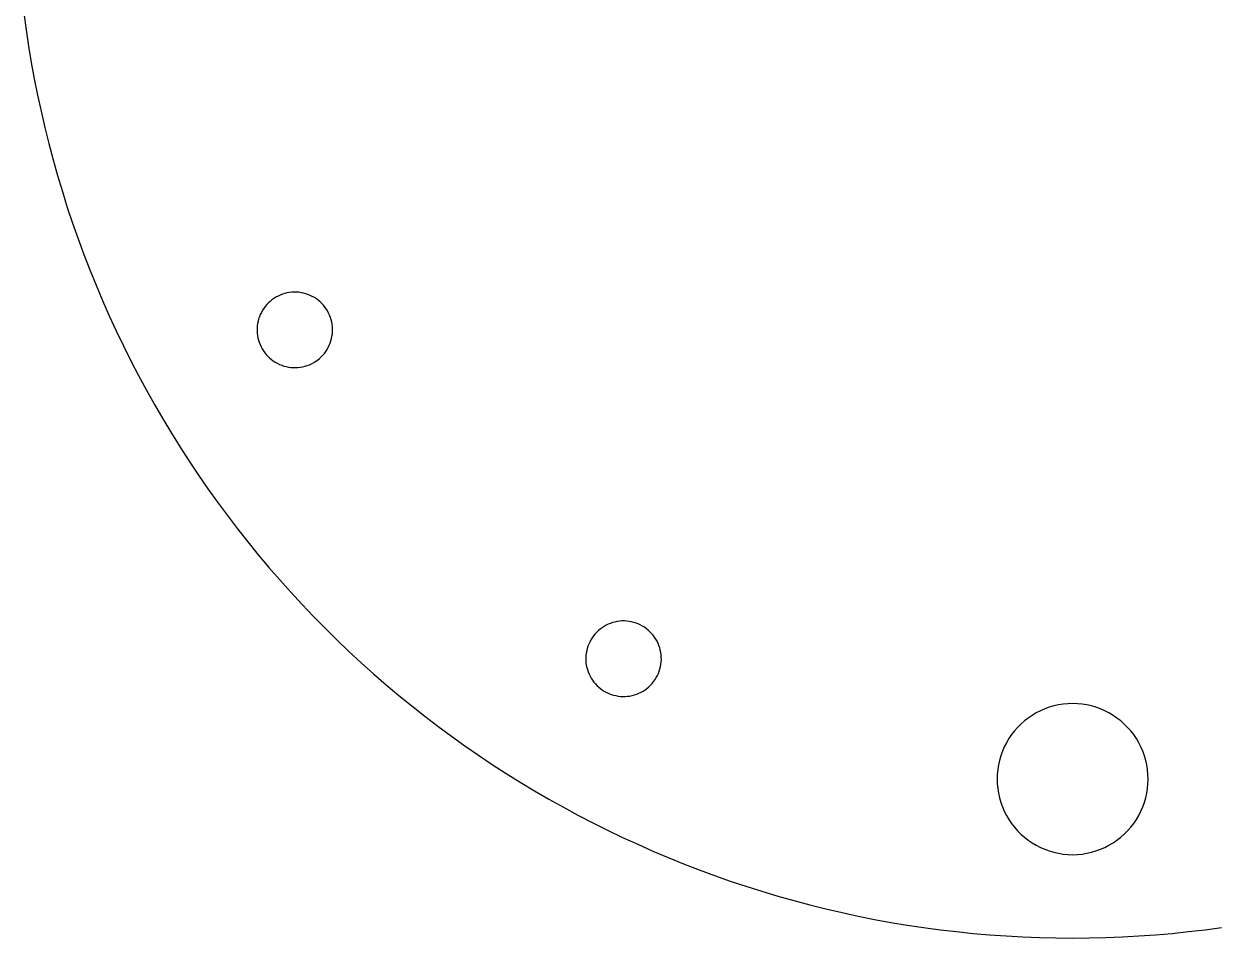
# Model space of a CAD drawing. Extents: x -89 to 89, y -89 to 89.
# Drawn here: x -88.2 to 12.5, y -88.9 to -12 of the extents above; entities that cross this region are included whole.
import ezdxf

# ---------------------------------------------------------------- set-up
doc = ezdxf.new("R2010")
doc.units = 0
doc.header["$MEASUREMENT"] = 0
doc.layers.get('0').update_dxf_attribs({"linetype": 'CONTINUOUS'})

msp = doc.modelspace()

# ---------------------------------------------------------------- linework, layer by layer
for p, q in [((-88.2, -11.14), (-88.01, -12.53)), ((-88.01, -12.53), (-87.81, -13.91)), ((-87.81, -13.91), (-87.58, -15.28)), ((-87.58, -15.28), (-87.33, -16.66)), ((-87.33, -16.66), (-87.05, -18.03)), ((-87.05, -18.03), (-86.76, -19.39)), ((-86.76, -19.39), (-86.44, -20.75)), ((-86.44, -20.75), (-86.11, -22.11)), ((-86.11, -22.11), (-85.75, -23.46)), ((-85.75, -23.46), (-85.37, -24.8)), ((-85.37, -24.8), (-84.97, -26.14)), ((-84.97, -26.14), (-84.55, -27.47)), ((-84.55, -27.47), (-84.11, -28.8)), ((-84.11, -28.8), (-83.64, -30.11)), ((-83.64, -30.11), (-83.16, -31.42)), ((-83.16, -31.42), (-82.66, -32.73)), ((-82.66, -32.73), (-82.13, -34.02)), ((-82.13, -34.02), (-81.59, -35.31)), ((-67.17, -35.12), (-67.34, -35.24)), ((-67, -35.02), (-67.17, -35.12)), ((-66.83, -34.92), (-67, -35.02)), ((-66.65, -34.84), (-66.83, -34.92)), ((-66.46, -34.77), (-66.65, -34.84)), ((-66.27, -34.71), (-66.46, -34.77)), ((-66.08, -34.66), (-66.27, -34.71)), ((-65.88, -34.63), (-66.08, -34.66)), ((-65.68, -34.6), (-65.88, -34.63)), ((-65.48, -34.59), (-65.68, -34.6)), ((-65.28, -34.6), (-65.48, -34.59)), ((-65.09, -34.61), (-65.28, -34.6)), ((-64.89, -34.64), (-65.09, -34.61)), ((-64.69, -34.68), (-64.89, -34.64)), ((-64.5, -34.73), (-64.69, -34.68)), ((-64.31, -34.79), (-64.5, -34.73)), ((-64.13, -34.87), (-64.31, -34.79)), ((-63.95, -34.95), (-64.13, -34.87)), ((-63.77, -35.05), (-63.95, -34.95)), ((-63.6, -35.16), (-63.77, -35.05)), ((-63.44, -35.28), (-63.6, -35.16)), ((-81.59, -35.31), (-81.02, -36.58)), ((-68.13, -36.12), (-68.23, -36.3)), ((-68.02, -35.96), (-68.13, -36.12)), ((-67.91, -35.8), (-68.02, -35.96)), ((-67.78, -35.64), (-67.91, -35.8)), ((-67.64, -35.5), (-67.78, -35.64)), ((-67.49, -35.37), (-67.64, -35.5)), ((-67.34, -35.24), (-67.49, -35.37)), ((-63.29, -35.41), (-63.44, -35.28)), ((-63.15, -35.55), (-63.29, -35.41)), ((-63.01, -35.69), (-63.15, -35.55)), ((-62.89, -35.85), (-63.01, -35.69)), ((-62.77, -36.01), (-62.89, -35.85)), ((-62.67, -36.18), (-62.77, -36.01)), ((-62.57, -36.36), (-62.67, -36.18)), ((-81.02, -36.58), (-80.44, -37.85)), ((-68.55, -37.24), (-68.57, -37.44)), ((-68.51, -37.04), (-68.55, -37.24)), ((-68.46, -36.85), (-68.51, -37.04)), ((-68.39, -36.66), (-68.46, -36.85)), ((-68.32, -36.48), (-68.39, -36.66)), ((-68.23, -36.3), (-68.32, -36.48)), ((-62.49, -36.54), (-62.57, -36.36)), ((-62.42, -36.72), (-62.49, -36.54)), ((-62.36, -36.91), (-62.42, -36.72)), ((-62.31, -37.11), (-62.36, -36.91)), ((-62.28, -37.3), (-62.31, -37.11)), ((-80.44, -37.85), (-79.83, -39.11)), ((-68.57, -37.44), (-68.59, -37.64)), ((-68.59, -37.64), (-68.59, -37.84)), ((-68.59, -37.84), (-68.58, -38.03)), ((-68.58, -38.03), (-68.56, -38.23)), ((-68.56, -38.23), (-68.52, -38.43)), ((-62.29, -38.3), (-62.26, -38.1)), ((-62.25, -37.5), (-62.28, -37.3)), ((-62.26, -38.1), (-62.24, -37.9)), ((-62.24, -37.7), (-62.25, -37.5)), ((-62.24, -37.9), (-62.24, -37.7)), ((-79.83, -39.11), (-79.21, -40.36)), ((-68.52, -38.43), (-68.48, -38.62)), ((-68.48, -38.62), (-68.42, -38.81)), ((-68.42, -38.81), (-68.34, -39)), ((-68.34, -39), (-68.26, -39.18)), ((-68.26, -39.18), (-68.17, -39.36)), ((-62.7, -39.41), (-62.6, -39.24)), ((-62.6, -39.24), (-62.52, -39.06)), ((-62.52, -39.06), (-62.44, -38.88)), ((-62.44, -38.88), (-62.38, -38.69)), ((-62.38, -38.69), (-62.33, -38.49)), ((-62.33, -38.49), (-62.29, -38.3)), ((-68.17, -39.36), (-68.06, -39.53)), ((-68.06, -39.53), (-67.95, -39.69)), ((-67.95, -39.69), (-67.82, -39.84)), ((-67.82, -39.84), (-67.69, -39.99)), ((-67.69, -39.99), (-67.54, -40.13)), ((-67.54, -40.13), (-67.39, -40.26)), ((-67.39, -40.26), (-67.23, -40.38)), ((-63.5, -40.3), (-63.34, -40.17)), ((-63.34, -40.17), (-63.2, -40.04)), ((-63.2, -40.04), (-63.06, -39.89)), ((-63.06, -39.89), (-62.93, -39.74)), ((-62.93, -39.74), (-62.81, -39.58)), ((-62.81, -39.58), (-62.7, -39.41)), ((-79.21, -40.36), (-78.57, -41.6)), ((-67.23, -40.38), (-67.06, -40.48)), ((-67.06, -40.48), (-66.89, -40.58)), ((-66.89, -40.58), (-66.71, -40.67)), ((-66.71, -40.67), (-66.52, -40.74)), ((-66.52, -40.74), (-66.33, -40.81)), ((-66.33, -40.81), (-66.14, -40.86)), ((-66.14, -40.86), (-65.95, -40.9)), ((-65.95, -40.9), (-65.75, -40.93)), ((-65.75, -40.93), (-65.55, -40.94)), ((-65.55, -40.94), (-65.35, -40.94)), ((-65.35, -40.94), (-65.15, -40.93)), ((-65.15, -40.93), (-64.95, -40.91)), ((-64.95, -40.91), (-64.76, -40.87)), ((-64.76, -40.87), (-64.56, -40.83)), ((-64.56, -40.83), (-64.37, -40.77)), ((-64.37, -40.77), (-64.19, -40.7)), ((-64.19, -40.7), (-64.01, -40.61)), ((-64.01, -40.61), (-63.83, -40.52)), ((-63.83, -40.52), (-63.66, -40.41)), ((-63.66, -40.41), (-63.5, -40.3)), ((-78.57, -41.6), (-77.9, -42.83)), ((-77.9, -42.83), (-77.22, -44.05)), ((-77.22, -44.05), (-76.52, -45.25)), ((-76.52, -45.25), (-75.8, -46.45)), ((-75.8, -46.45), (-75.06, -47.64)), ((-75.06, -47.64), (-74.3, -48.81)), ((-74.3, -48.81), (-73.53, -49.97)), ((-73.53, -49.97), (-72.73, -51.12)), ((-72.73, -51.12), (-71.92, -52.25)), ((-71.92, -52.25), (-71.09, -53.38)), ((-71.09, -53.38), (-70.24, -54.49)), ((-70.24, -54.49), (-69.38, -55.58)), ((-69.38, -55.58), (-68.5, -56.67)), ((-68.5, -56.67), (-67.6, -57.74)), ((-67.6, -57.74), (-66.68, -58.79)), ((-66.68, -58.79), (-65.75, -59.83)), ((-65.75, -59.83), (-64.81, -60.86)), ((-64.81, -60.86), (-63.84, -61.87)), ((-63.84, -61.87), (-62.86, -62.86)), ((-38.69, -62.38), (-38.88, -62.44)), ((-38.49, -62.33), (-38.69, -62.38)), ((-38.3, -62.29), (-38.49, -62.33)), ((-38.1, -62.26), (-38.3, -62.29)), ((-37.9, -62.24), (-38.1, -62.26)), ((-37.7, -62.24), (-37.9, -62.24)), ((-37.5, -62.25), (-37.7, -62.24)), ((-37.3, -62.28), (-37.5, -62.25)), ((-37.11, -62.31), (-37.3, -62.28)), ((-36.91, -62.36), (-37.11, -62.31)), ((-36.72, -62.42), (-36.91, -62.36)), ((-36.54, -62.49), (-36.72, -62.42)), ((-62.86, -62.86), (-61.87, -63.84)), ((-40.17, -63.34), (-40.3, -63.5)), ((-40.04, -63.2), (-40.17, -63.34)), ((-39.89, -63.06), (-40.04, -63.2)), ((-39.74, -62.93), (-39.89, -63.06)), ((-39.58, -62.81), (-39.74, -62.93)), ((-39.41, -62.7), (-39.58, -62.81)), ((-39.24, -62.6), (-39.41, -62.7)), ((-39.06, -62.52), (-39.24, -62.6)), ((-38.88, -62.44), (-39.06, -62.52)), ((-36.36, -62.57), (-36.54, -62.49)), ((-36.18, -62.67), (-36.36, -62.57)), ((-36.01, -62.77), (-36.18, -62.67)), ((-35.85, -62.89), (-36.01, -62.77)), ((-35.69, -63.01), (-35.85, -62.89)), ((-35.55, -63.15), (-35.69, -63.01)), ((-35.41, -63.29), (-35.55, -63.15)), ((-35.28, -63.44), (-35.41, -63.29)), ((-61.87, -63.84), (-60.86, -64.81)), ((-40.77, -64.37), (-40.83, -64.56)), ((-40.7, -64.19), (-40.77, -64.37)), ((-40.61, -64.01), (-40.7, -64.19)), ((-40.52, -63.83), (-40.61, -64.01)), ((-40.41, -63.66), (-40.52, -63.83)), ((-40.3, -63.5), (-40.41, -63.66)), ((-35.16, -63.6), (-35.28, -63.44)), ((-35.05, -63.77), (-35.16, -63.6)), ((-34.95, -63.95), (-35.05, -63.77)), ((-34.87, -64.13), (-34.95, -63.95)), ((-34.79, -64.31), (-34.87, -64.13)), ((-34.73, -64.5), (-34.79, -64.31)), ((-60.86, -64.81), (-59.83, -65.75)), ((-40.93, -65.15), (-40.94, -65.35)), ((-40.94, -65.35), (-40.94, -65.55)), ((-40.91, -64.95), (-40.93, -65.15)), ((-40.87, -64.76), (-40.91, -64.95)), ((-40.83, -64.56), (-40.87, -64.76)), ((-34.68, -64.69), (-34.73, -64.5)), ((-34.64, -64.89), (-34.68, -64.69)), ((-34.61, -65.09), (-34.64, -64.89)), ((-34.6, -65.28), (-34.61, -65.09)), ((-34.59, -65.48), (-34.6, -65.28)), ((-59.83, -65.75), (-58.79, -66.68)), ((-40.94, -65.55), (-40.93, -65.75)), ((-40.93, -65.75), (-40.9, -65.95)), ((-40.9, -65.95), (-40.86, -66.14)), ((-40.86, -66.14), (-40.81, -66.33)), ((-40.81, -66.33), (-40.74, -66.52)), ((-34.77, -66.46), (-34.71, -66.27)), ((-34.71, -66.27), (-34.66, -66.08)), ((-34.66, -66.08), (-34.63, -65.88)), ((-34.63, -65.88), (-34.6, -65.68)), ((-34.6, -65.68), (-34.59, -65.48)), ((-58.79, -66.68), (-57.74, -67.6)), ((-40.74, -66.52), (-40.67, -66.71)), ((-40.67, -66.71), (-40.58, -66.89)), ((-40.58, -66.89), (-40.48, -67.06)), ((-40.48, -67.06), (-40.38, -67.23)), ((-40.38, -67.23), (-40.26, -67.39)), ((-40.26, -67.39), (-40.13, -67.54)), ((-35.37, -67.49), (-35.24, -67.34)), ((-35.24, -67.34), (-35.12, -67.17)), ((-35.12, -67.17), (-35.02, -67)), ((-35.02, -67), (-34.92, -66.83)), ((-34.92, -66.83), (-34.84, -66.65)), ((-34.84, -66.65), (-34.77, -66.46)), ((-57.74, -67.6), (-56.67, -68.5)), ((-40.13, -67.54), (-39.99, -67.69)), ((-39.99, -67.69), (-39.84, -67.82)), ((-39.84, -67.82), (-39.69, -67.95)), ((-39.69, -67.95), (-39.53, -68.06)), ((-39.53, -68.06), (-39.36, -68.17)), ((-39.36, -68.17), (-39.18, -68.26)), ((-39.18, -68.26), (-39, -68.34)), ((-39, -68.34), (-38.81, -68.42)), ((-38.81, -68.42), (-38.62, -68.48)), ((-37.04, -68.51), (-36.85, -68.46)), ((-36.85, -68.46), (-36.66, -68.39)), ((-36.66, -68.39), (-36.48, -68.32)), ((-36.48, -68.32), (-36.3, -68.23)), ((-36.3, -68.23), (-36.12, -68.13)), ((-36.12, -68.13), (-35.96, -68.02)), ((-35.96, -68.02), (-35.8, -67.91)), ((-35.8, -67.91), (-35.64, -67.78)), ((-35.64, -67.78), (-35.5, -67.64)), ((-35.5, -67.64), (-35.37, -67.49)), ((-56.67, -68.5), (-55.58, -69.38)), ((-55.58, -69.38), (-54.49, -70.24)), ((-38.62, -68.48), (-38.43, -68.52)), ((-38.43, -68.52), (-38.23, -68.56)), ((-38.23, -68.56), (-38.03, -68.58)), ((-38.03, -68.58), (-37.84, -68.59)), ((-37.84, -68.59), (-37.64, -68.59)), ((-37.64, -68.59), (-37.44, -68.57)), ((-37.44, -68.57), (-37.24, -68.55)), ((-37.24, -68.55), (-37.04, -68.51)), ((-1.58, -69.39), (-1.96, -69.5)), ((-1.19, -69.3), (-1.58, -69.39)), ((-0.8, -69.24), (-1.19, -69.3)), ((-0.4, -69.2), (-0.8, -69.24)), ((0, -69.19), (-0.4, -69.2)), ((0.4, -69.2), (0, -69.19)), ((0.8, -69.24), (0.4, -69.2)), ((1.19, -69.3), (0.8, -69.24)), ((1.58, -69.39), (1.19, -69.3)), ((1.96, -69.5), (1.58, -69.39)), ((-54.49, -70.24), (-53.38, -71.09)), ((-3.73, -70.4), (-4.05, -70.64)), ((-3.4, -70.18), (-3.73, -70.4)), ((-3.06, -69.97), (-3.4, -70.18)), ((-2.7, -69.79), (-3.06, -69.97)), ((-2.34, -69.63), (-2.7, -69.79)), ((-1.96, -69.5), (-2.34, -69.63)), ((2.34, -69.63), (1.96, -69.5)), ((2.7, -69.79), (2.34, -69.63)), ((3.06, -69.97), (2.7, -69.79)), ((3.4, -70.18), (3.06, -69.97)), ((3.73, -70.4), (3.4, -70.18)), ((4.05, -70.64), (3.73, -70.4)), ((-53.38, -71.09), (-52.25, -71.92)), ((-4.63, -71.19), (-4.89, -71.49)), ((-4.35, -70.91), (-4.63, -71.19)), ((-4.05, -70.64), (-4.35, -70.91)), ((4.35, -70.91), (4.05, -70.64)), ((4.63, -71.19), (4.35, -70.91)), ((4.89, -71.49), (4.63, -71.19)), ((-52.25, -71.92), (-51.12, -72.73)), ((-5.56, -72.48), (-5.75, -72.83)), ((-5.36, -72.13), (-5.56, -72.48)), ((-5.14, -71.8), (-5.36, -72.13)), ((-4.89, -71.49), (-5.14, -71.8)), ((5.14, -71.8), (4.89, -71.49)), ((5.36, -72.13), (5.14, -71.8)), ((5.56, -72.48), (5.36, -72.13)), ((5.75, -72.83), (5.56, -72.48)), ((-51.12, -72.73), (-49.97, -73.53)), ((-5.9, -73.2), (-6.04, -73.57)), ((-5.75, -72.83), (-5.9, -73.2)), ((5.9, -73.2), (5.75, -72.83)), ((6.04, -73.57), (5.9, -73.2)), ((-49.97, -73.53), (-48.81, -74.3)), ((-48.81, -74.3), (-47.64, -75.06)), ((-6.24, -74.35), (-6.3, -74.74)), ((-6.15, -73.96), (-6.24, -74.35)), ((-6.04, -73.57), (-6.15, -73.96)), ((6.15, -73.96), (6.04, -73.57)), ((6.24, -74.35), (6.15, -73.96)), ((6.3, -74.74), (6.24, -74.35)), ((-47.64, -75.06), (-46.45, -75.8)), ((-6.34, -75.14), (-6.35, -75.54)), ((-6.3, -74.74), (-6.34, -75.14)), ((6.34, -75.14), (6.3, -74.74)), ((6.35, -75.54), (6.34, -75.14)), ((-46.45, -75.8), (-45.25, -76.52)), ((-45.25, -76.52), (-44.05, -77.22)), ((-6.35, -75.54), (-6.34, -75.94)), ((-6.34, -75.94), (-6.3, -76.33)), ((-6.3, -76.33), (-6.24, -76.73)), ((6.24, -76.73), (6.3, -76.33)), ((6.3, -76.33), (6.34, -75.94)), ((6.34, -75.94), (6.35, -75.54)), ((-44.05, -77.22), (-42.83, -77.9)), ((-6.24, -76.73), (-6.15, -77.12)), ((-6.15, -77.12), (-6.04, -77.5)), ((-6.04, -77.5), (-5.9, -77.87)), ((5.9, -77.87), (6.04, -77.5)), ((6.04, -77.5), (6.15, -77.12)), ((6.15, -77.12), (6.24, -76.73)), ((-42.83, -77.9), (-41.6, -78.57)), ((-5.9, -77.87), (-5.75, -78.24)), ((-5.75, -78.24), (-5.56, -78.6)), ((5.56, -78.6), (5.75, -78.24)), ((5.75, -78.24), (5.9, -77.87)), ((-41.6, -78.57), (-40.36, -79.21)), ((-40.36, -79.21), (-39.11, -79.83)), ((-5.56, -78.6), (-5.36, -78.94)), ((-5.36, -78.94), (-5.14, -79.27)), ((-5.14, -79.27), (-4.89, -79.58)), ((4.89, -79.58), (5.14, -79.27)), ((5.14, -79.27), (5.36, -78.94)), ((5.36, -78.94), (5.56, -78.6)), ((-39.11, -79.83), (-37.85, -80.44)), ((-37.85, -80.44), (-36.58, -81.02)), ((-4.89, -79.58), (-4.63, -79.88)), ((-4.63, -79.88), (-4.35, -80.17)), ((-4.35, -80.17), (-4.05, -80.43)), ((-4.05, -80.43), (-3.73, -80.67)), ((3.73, -80.67), (4.05, -80.43)), ((4.05, -80.43), (4.35, -80.17)), ((4.35, -80.17), (4.63, -79.88)), ((4.63, -79.88), (4.89, -79.58)), ((-36.58, -81.02), (-35.31, -81.59)), ((-3.73, -80.67), (-3.4, -80.9)), ((-3.4, -80.9), (-3.06, -81.1)), ((-3.06, -81.1), (-2.7, -81.28)), ((-2.7, -81.28), (-2.34, -81.44)), ((-2.34, -81.44), (-1.96, -81.58)), ((1.96, -81.58), (2.34, -81.44)), ((2.34, -81.44), (2.7, -81.28)), ((2.7, -81.28), (3.06, -81.1)), ((3.06, -81.1), (3.4, -80.9)), ((3.4, -80.9), (3.73, -80.67)), ((-35.31, -81.59), (-34.02, -82.13)), ((-34.02, -82.13), (-32.73, -82.66)), ((-1.96, -81.58), (-1.58, -81.69)), ((-1.58, -81.69), (-1.19, -81.77)), ((-1.19, -81.77), (-0.8, -81.84)), ((-0.8, -81.84), (-0.4, -81.87)), ((-0.4, -81.87), (0, -81.89)), ((0, -81.89), (0.4, -81.87)), ((0.4, -81.87), (0.8, -81.84)), ((0.8, -81.84), (1.19, -81.77)), ((1.19, -81.77), (1.58, -81.69)), ((1.58, -81.69), (1.96, -81.58)), ((-32.73, -82.66), (-31.42, -83.16)), ((-31.42, -83.16), (-30.11, -83.64)), ((-30.11, -83.64), (-28.8, -84.11)), ((-28.8, -84.11), (-27.47, -84.55)), ((-27.47, -84.55), (-26.14, -84.97)), ((-26.14, -84.97), (-24.8, -85.37)), ((-24.8, -85.37), (-23.46, -85.75)), ((-23.46, -85.75), (-22.11, -86.11)), ((-22.11, -86.11), (-20.75, -86.44)), ((-20.75, -86.44), (-19.39, -86.76)), ((-19.39, -86.76), (-18.03, -87.05)), ((-18.03, -87.05), (-16.66, -87.33)), ((-16.66, -87.33), (-15.28, -87.58)), ((-15.28, -87.58), (-13.91, -87.81)), ((-13.91, -87.81), (-12.53, -88.01)), ((-12.53, -88.01), (-11.14, -88.2)), ((-11.14, -88.2), (-9.76, -88.36)), ((-9.76, -88.36), (-8.37, -88.51)), ((-8.37, -88.51), (-6.98, -88.63)), ((6.98, -88.63), (8.37, -88.51)), ((8.37, -88.51), (9.76, -88.36)), ((9.76, -88.36), (11.14, -88.2)), ((11.14, -88.2), (12.53, -88.01)), ((-6.98, -88.63), (-5.58, -88.72)), ((-5.58, -88.72), (-4.19, -88.8)), ((-4.19, -88.8), (-2.79, -88.86)), ((-2.79, -88.86), (-1.4, -88.89)), ((-1.4, -88.89), (0, -88.9)), ((0, -88.9), (1.4, -88.89)), ((1.4, -88.89), (2.79, -88.86)), ((2.79, -88.86), (4.19, -88.8)), ((4.19, -88.8), (5.58, -88.72)), ((5.58, -88.72), (6.98, -88.63))]:
    msp.add_line(p, q)

doc.saveas('drawing.dxf')
